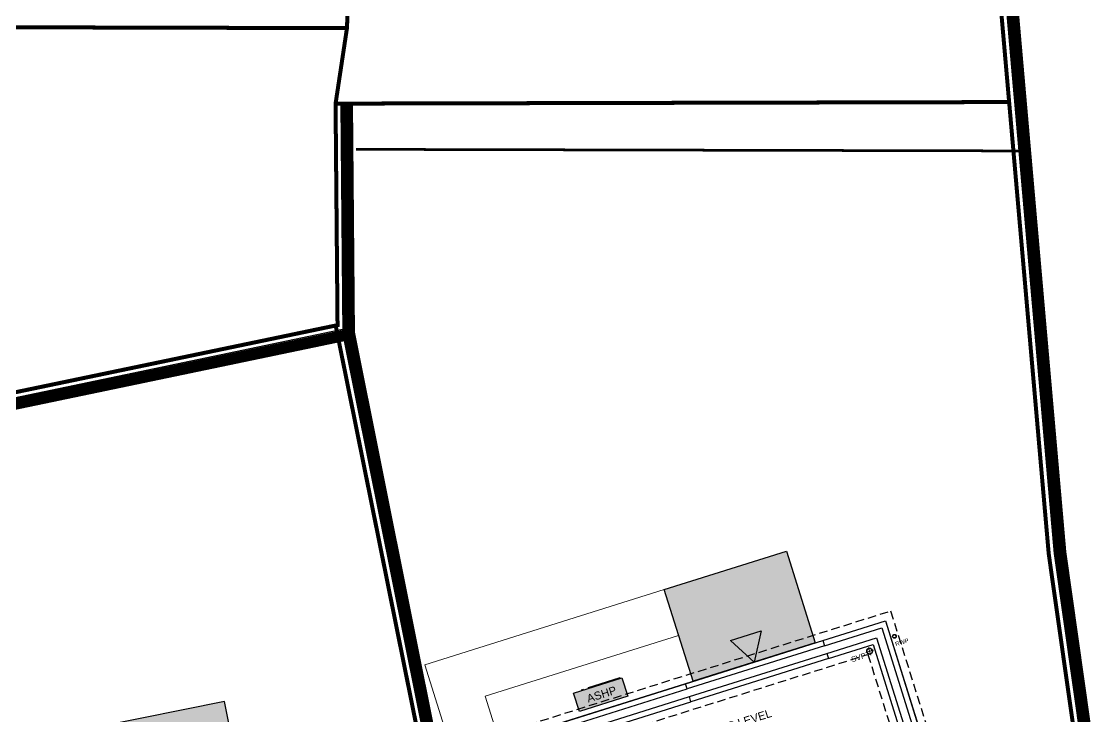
# Model space of a CAD drawing. Extents: x 287880777 to 288144713, y 62793326 to 63089570.
# Drawn here: x 288114459 to 288134579, y 62850759 to 62863770 of the extents above; entities that cross this region are included whole.
import ezdxf

# ---------------------------------------------------------------- set-up
doc = ezdxf.new("R2010")
doc.units = 0
for name, pattern in [('CENTER', [2, 1.25, -0.25, 0.25, -0.25]), ('DASHED', [1.4, 0.7, -0.7]), ('HIDDEN', [9.525, 6.35, -3.175])]:
    doc.linetypes.add(name, pattern=pattern)
doc.layers.get('0').update_dxf_attribs({"color": 252})
for name, color, linetype, lineweight in [('NAR CBF', 34, 'FENCELINE2', 0), ('NAR PATHS', 3, 'Continuous', 0), ('Wain-Text', 2, 'Continuous', 25)]:
    doc.layers.add(name, color=color, linetype=linetype, lineweight=lineweight)
for name, color, linetype in [('NAR DETAIL', 2, 'Continuous'), ('NAR EXTERNAL WALLS', 2, 'Continuous'), ('NAR PATIO', 3, 'Continuous'), ('NAR PRIVATE PATH HATCH', 8, 'Continuous'), ('NAR ROLLOVERS', 76, 'DASHED'), ('Wain-Drainage Foul', 6, 'Continuous'), ('Wain-Drainage Foul Text', 2, 'Continuous'), ('Wain-Electrics', 3, 'Continuous'), ('Wain-Foundation Line', 9, 'Continuous'), ('Wain-RWP', 9, 'Continuous'), ('Wain-Wall (External)', 4, 'Continuous')]:
    doc.layers.add(name, color=color, linetype=linetype)
doc.layers.add('NAR DOOR OPENINGS', color=140, linetype='Continuous', true_color=0x00bfff)
doc.layers.add('NAR Retaining Wall', color=222, linetype='Continuous', lineweight=13, true_color=0xcc0099)
doc.styles.get("Standard").update_dxf_attribs({"font": 'arial.ttf'})
doc.linetypes.add('FENCELINE2', pattern='A,0.25,-0.1,[132,ltypeshp.shx,S=0.1,R=0,X=-0.1,Y=0],-0.1,1', length=1.45)

# ---------------------------------------------------------------- blocks, each defined once
blk = doc.blocks.new('A$C324e72f9')
at = {"layer": 'NAR DOOR OPENINGS', "transparency": 33554610}
h = blk.add_hatch(color=256, dxfattribs=at)
h.dxf.hatch_style = 1
h.paths.add_polyline_path([(1200, 0), (900, 520), (1500, 520)])
at = {"layer": 'NAR PRIVATE PATH HATCH', "transparency": 33554597}
h = blk.add_hatch(color=256, dxfattribs=at)
h.dxf.hatch_style = 1
h.paths.add_polyline_path([(2400, 0), (0, 0), (0, 1800), (2400, 1800)])
at = {"layer": 'NAR DOOR OPENINGS'}
blk.add_lwpolyline([(1200, 0), (900, 520), (1500, 520)], close=True, dxfattribs=at)
at = {"layer": 'NAR PATIO'}
blk.add_lwpolyline([(2400, 0), (0, 0), (0, 1800), (2400, 1800)], close=True, dxfattribs=at)
blk = doc.blocks.new('Drainage Pipe')
at = {"linetype": 'CENTER', "lineweight": 13, "ltscale": 20}
for p, q in [((-41681, 78687), (-41831, 78687)), ((-41756, 78762), (-41756, 78612))]:
    blk.add_line(p, q, dxfattribs=at)
blk.add_circle((-41756, 78687), 55)
blk = doc.blocks.new('RWP')
for radius in [35, 31.5]:
    blk.add_circle((35, 35), radius)
blk = doc.blocks.new('ASHP')
at = {"transparency": 33554457}
h = blk.add_hatch(color=256, dxfattribs=at)
h.dxf.hatch_style = 1
h.paths.add_polyline_path([(548853, -2506), (548853, -2866), (547903, -2866), (547903, -2506)])
at = {"flags": 128}
blk.add_lwpolyline([(548853, -2506), (548853, -2866), (547903, -2866), (547903, -2506)], close=True, dxfattribs=at)
for points in [[(548098, -2496), (548058, -2496), (548058, -2506), (548098, -2506)], [(548199, -2488), (548821, -2488), (548821, -2506), (548199, -2506)]]:
    blk.add_lwpolyline(points, close=True)
at = {"layer": 'Wain-Electrics', "lineweight": 0, "insert": (548112, -2609), "char_height": 150, "width": 2397.38, "attachment_point": 1, "line_spacing_factor": 0.9}
blk.add_mtext('\\A1;ASHP ', dxfattribs=at)
at = {"layer": 'Wain-Text', "lineweight": 0, "insert": (548112, -2609), "char_height": 150, "width": 2397.38, "attachment_point": 1, "line_spacing_factor": 0.9}
blk.add_mtext('\\A1;ASHP ', dxfattribs=at)

msp = doc.modelspace()

# ---------------------------------------------------------------- linework, layer by layer
at = {"layer": 'NAR CBF', "ltscale": 1200, "transparency": 33554687, "const_width": 75}
for points in [[(288131293, 62872497), (288132064, 62872495), (288133703, 62853803), (288134211, 62850236), (288131624, 62849424)], [(288101123, 62856468), (288101123, 62856418), (288112240, 62856391), (288120380, 62858086), (288120343, 62862231), (288120560, 62863668), (288120581, 62868106)], [(288120556, 62863646), (288108502, 62863676)], [(288120343, 62862233), (288132961, 62862262)], [(288121985, 62849953), (288120345, 62858079)]]:
    msp.add_lwpolyline(points, dxfattribs=at)
at = {"layer": 'NAR EXTERNAL WALLS'}
for points in [[(288131293, 62872812), (288132352, 62872809), (288134016, 62853839), (288134579, 62849880), (288131759, 62848995)], [(288131293, 62872597), (288132155, 62872595), (288133803, 62853814), (288134322, 62850166), (288131654, 62849329)], [(288120485, 62857917), (288120445, 62862232)], [(288120700, 62857919), (288120660, 62862234)], [(288122293, 62850015), (288120676, 62858046), (288112250, 62856291), (288101123, 62856318)], [(288122083, 62849972), (288120508, 62857791), (288112272, 62856076), (288101122, 62856103)]]:
    msp.add_lwpolyline(points, dxfattribs=at)
at = {"layer": 'NAR Retaining Wall', "linetype": 'DASHED', "ltscale": 250, "const_width": 200}
for points in [[(288131293, 62872704), (288132253, 62872701), (288133910, 62853826), (288134426, 62850199)], [(288120592, 62857918), (288120553, 62862233)], [(288122188, 62849994), (288120592, 62857918), (288112261, 62856183), (288101122, 62856211)]]:
    msp.add_lwpolyline(points, dxfattribs=at)
at = {"layer": 'NAR ROLLOVERS', "ltscale": 500, "const_width": 50}
msp.add_lwpolyline([(288133274, 62861347), (288120726, 62861377)], dxfattribs=at)
at = {"layer": 'Wain-Foundation Line', "linetype": 'HIDDEN', "ltscale": 25}
for p, q in [((288123275, 62850392), (288130741, 62852735)), ((288130741, 62852735), (288131660, 62849805)), ((288124089, 62849967), (288130315, 62851921)), ((288130315, 62851921), (288131099, 62849422))]:
    msp.add_line(p, q, dxfattribs=at)
at = {"layer": 'Wain-Wall (External)'}
for p, q in [((288129472, 62852181), (288130643, 62852549)), ((288130643, 62852549), (288131532, 62849717)), ((288129503, 62852084), (288130576, 62852420)), ((288130576, 62852420), (288131444, 62849656)), ((288129548, 62851940), (288130478, 62852232)), ((288130478, 62852232), (288131314, 62849568)), ((288129578, 62851845), (288130412, 62852107)), ((288130412, 62852107), (288131228, 62849509)), ((288123461, 62850295), (288126896, 62851373)), ((288123590, 62850228), (288126927, 62851275)), ((288123778, 62850130), (288126971, 62851132)), ((288123903, 62850064), (288127001, 62851036))]:
    msp.add_line(p, q, dxfattribs=at)
for points in [[(288126896, 62851373), (288129472, 62852181), (288129503, 62852084), (288126927, 62851275)], [(288126971, 62851132), (288129548, 62851940), (288129578, 62851845), (288127001, 62851036)]]:
    msp.add_lwpolyline(points, close=True, dxfattribs=at)

# ---------------------------------------------------------------- block references
at = {"layer": 'NAR DETAIL', "rotation": 17.42431699604971}
msp.add_blockref('ASHP', (287601290, 62689521), dxfattribs=at)
at = {"layer": 'NAR PATIO', "rotation": 17.42431699604971}
msp.add_blockref('A$C324e72f9', (288127039, 62851418), dxfattribs=at)
at = {"layer": 'NAR PATIO', "xscale": -1, "rotation": 11.38516352696693}
msp.add_blockref('A$C324e72f9', (288118617, 62849275), dxfattribs=at)
at = {"layer": 'Wain-Drainage Foul', "lineweight": 0, "xscale": -1, "rotation": 107.4243169960495}
msp.add_blockref('Drainage Pipe', (288217927, 62835704), dxfattribs=at)
at = {"layer": 'Wain-Drainage Foul', "lineweight": 0, "rotation": 287.4243169960497}
msp.add_blockref('Drainage Pipe', (288067775, 62788579), dxfattribs=at)
at = {"layer": 'Wain-RWP', "rotation": 287.4243169960497}
msp.add_blockref('RWP', (288130768, 62852284), dxfattribs=at)

# ---------------------------------------------------------------- texts
at = {"layer": 'Wain-Drainage Foul Text', "insert": (288129991, 62851870), "char_height": 100, "attachment_point": 1, "rotation": 17.4243, "line_spacing_factor": 0.9}
msp.add_mtext('\\A1;{\\fArial|b0|i0|c0|p34;SVP}', dxfattribs=at)
at = {"layer": 'Wain-RWP', "insert": (288130841, 62852073), "char_height": 80, "attachment_point": 7, "rotation": 17.4243, "line_spacing_factor": 0.9}
msp.add_mtext('RWP', dxfattribs=at)

# ---------------------------------------------------------------- next in the draw order: texts
at = {"layer": 'Wain-Wall (External)', "insert": (288126482, 62850273), "char_height": 150, "width": 2743.79, "attachment_point": 1, "rotation": 17.4243, "line_spacing_factor": 0.9, "bg_fill": 2}
msp.add_mtext('FIRST FLOOR LEVEL', dxfattribs=at)

# ---------------------------------------------------------------- next in the draw order: linework, layer by layer
at = {"layer": 'Defpoints'}
msp.add_lwpolyline([(288123461, 62850295), (288130643, 62852549), (288133975, 62841932), (288133341, 62841733), (288133234, 62842072), (288133530, 62842164), (288133064, 62843650), (288130504, 62842847), (288131077, 62841022), (288126793, 62839678)], close=True, dxfattribs=at)
at = {"layer": 'NAR PATHS'}
msp.add_lwpolyline([(288126500, 62853135), (288122016, 62851728), (288123670, 62846456), (288124529, 62846726), (288123144, 62851139), (288126769, 62852276)], dxfattribs=at)

doc.saveas('drawing.dxf')
